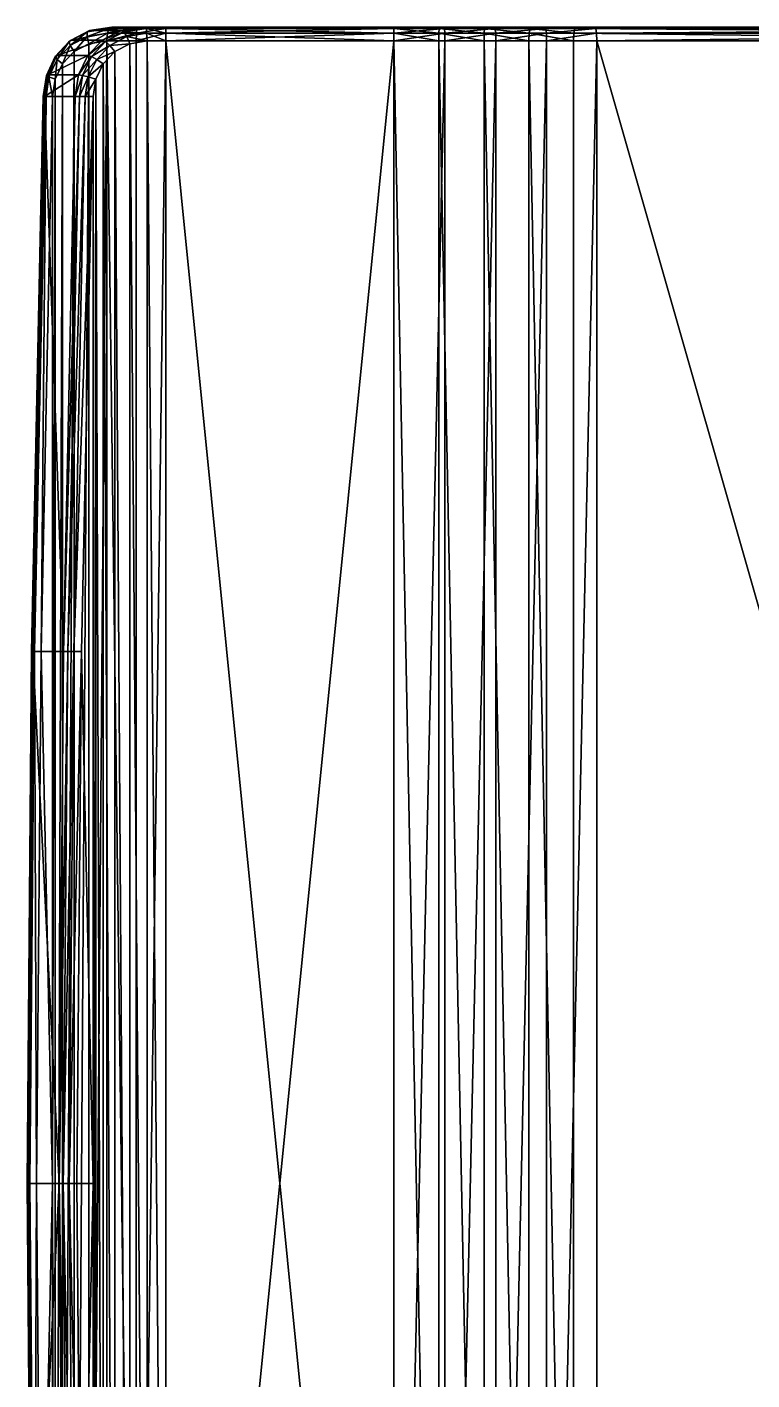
# Model space of a CAD drawing. Extents: x -0.75 to 2.5, y -6.86 to 0.72.
# Drawn here: x -0.7429 to -0.5864, y -3.9144 to -3.6219 of the extents above; entities that cross this region are included whole.
import ezdxf

# ---------------------------------------------------------------- set-up
doc = ezdxf.new("R2010")
doc.units = 0
doc.layers.add('72OFGO2D01_GRAFIK', color=1, linetype='CONTINUOUS')
doc.layers.add('72VIAI3D_ANY', color=1, linetype='CONTINUOUS')

# ---------------------------------------------------------------- blocks, each defined once
blk = doc.blocks.new('OB__000690')
at = {"layer": '72VIAI3D_ANY'}
mesh = blk.add_polyface(dxfattribs=at)
corners = [(0, -0.18443, 0.01269), (0, -0.19049, 0.03809), (0, -0.19517, 0.01455), (0.003, -0.19575, 0.01161), (0.497, -0.18487, 0.00972), (0.003, -0.18487, 0.00972), (0.003, -0.18047, 0.03939), (0.497, -0.1899, 0.04103), (0.003, -0.1899, 0.04103), (0, -0.19986, 0.04043), (0, -0.20569, 0.01715), (0.003, -0.20642, 0.01424), (0.497, -0.19575, 0.01161), (0.497, -0.19913, 0.04334), (0.003, -0.19913, 0.04334), (0, -0.35143, 0.07537), (0, -0.3446, 0.05389), (0, -0.3407, 0.07351), (0.003, -0.34011, 0.07645), (0.497, -0.35099, 0.07834), (0.003, -0.35099, 0.07834), (0.497, -0.34519, 0.05095), (0.003, -0.34519, 0.05095), (0.00033, -0.19946, 0.04205), (0.00033, -0.19016, 0.03972), (0.00133, -0.19921, 0.04302), (0.00133, -0.18997, 0.0407), (0.00133, -0.34018, 0.07612), (0.00033, -0.34037, 0.07514), (0.00033, -0.18468, 0.01104), (0.00033, -0.19549, 0.01291), (0.00133, -0.19569, 0.01193), (0.00133, -0.18482, 0.01005), (0.00033, -0.2061, 0.01553), (0.00133, -0.20634, 0.01456), (0.00133, -0.18052, 0.03906), (0, -0.18091, 0.03642), (0.00033, -0.18067, 0.03807), (0.00033, -0.34492, 0.05226), (0.00133, -0.34512, 0.05128), (0.00133, -0.35104, 0.07801), (0.00033, -0.35119, 0.07702)]
mesh.append_faces([[corners[k] for k in face] for face in [(3, 4, 5), (6, 7, 8), (11, 12, 3), (18, 19, 20), (21, 11, 22), (25, 24, 26), (14, 26, 8), (23, 27, 28), (25, 18, 27), (31, 5, 32), (5, 31, 3), (30, 32, 29), (32, 30, 31), (33, 31, 30), (34, 3, 31), (35, 8, 26), (37, 26, 24), (34, 38, 39), (11, 39, 22), (40, 28, 27), (28, 40, 41), (20, 27, 18), (27, 20, 40)]], dxfattribs={"vtx0": -1, "color": 169})
mesh.append_faces([[corners[k] for k in face] for face in [(0, 1, 2), (2, 9, 10), (9, 2, 1), (8, 13, 14), (15, 16, 17), (23, 1, 24), (1, 23, 9), (24, 25, 23), (26, 14, 25), (27, 23, 25), (18, 25, 14), (28, 9, 23), (9, 28, 17), (2, 29, 0), (29, 2, 30), (31, 33, 34), (3, 34, 11), (30, 10, 33), (10, 30, 2), (36, 24, 1), (38, 34, 33), (39, 11, 34), (33, 16, 38), (16, 33, 10), (41, 17, 28), (17, 41, 15)]], dxfattribs={"vtx0": -1, "vtx1": -1, "color": 169})
mesh.append_faces([[corners[k] for k in face] for face in [(16, 9, 17), (9, 16, 10), (13, 18, 14)]], dxfattribs={"vtx0": -1, "vtx2": -1, "color": 169})
mesh = blk.add_polyface(dxfattribs=at)
corners = [(0.497, -0.18487, 0.00972), (0.003, -0.19575, 0.01161), (0.497, -0.19575, 0.01161), (0.497, -0.1899, 0.04103), (0.003, -0.18047, 0.03939), (0.497, -0.18047, 0.03939), (0.003, -0.20642, 0.01424), (0.497, -0.20642, 0.01424), (0.497, -0.19913, 0.04334), (0.003, -0.1899, 0.04103), (0.497, -0.35099, 0.07834), (0.003, -0.34011, 0.07645), (0.497, -0.34011, 0.07645), (0.497, -0.34519, 0.05095), (0.5, -0.18443, 0.01269), (0.5, -0.19049, 0.03809), (0.5, -0.18091, 0.03642), (0.5, -0.19517, 0.01455), (0.5, -0.19986, 0.04043), (0.5, -0.20569, 0.01715), (0.5, -0.3446, 0.05389), (0.5, -0.3407, 0.07351), (0.49967, -0.19946, 0.04205), (0.49967, -0.19016, 0.03972), (0.49867, -0.19921, 0.04302), (0.49867, -0.18997, 0.0407), (0.49867, -0.34018, 0.07612), (0.49967, -0.34037, 0.07514), (0.49967, -0.18468, 0.01104), (0.49967, -0.19549, 0.01291), (0.49867, -0.19569, 0.01193), (0.49867, -0.18482, 0.01005), (0.49967, -0.2061, 0.01553), (0.49867, -0.20634, 0.01456), (0.49867, -0.18052, 0.03906), (0.49967, -0.18067, 0.03807), (0.49967, -0.34492, 0.05226), (0.49867, -0.34512, 0.05128), (0.49867, -0.35104, 0.07801), (0.49967, -0.35119, 0.07702)]
mesh.append_faces([[corners[k] for k in face] for face in [(0, 1, 2), (3, 4, 5), (8, 9, 3), (10, 11, 12), (11, 8, 12), (23, 24, 25), (25, 8, 3), (26, 22, 27), (12, 24, 26), (30, 0, 2), (0, 30, 31), (29, 31, 30), (31, 29, 28), (30, 32, 29), (2, 33, 30), (3, 34, 25), (34, 3, 5), (25, 35, 23), (35, 25, 34), (36, 33, 37), (37, 7, 13), (27, 38, 26), (26, 10, 12)]], dxfattribs={"vtx0": -1, "color": 169})
mesh.append_faces([[corners[k] for k in face] for face in [(2, 6, 7), (20, 18, 19), (18, 20, 21)]], dxfattribs={"vtx0": -1, "vtx1": -1, "color": 169})
mesh.append_faces([[corners[k] for k in face] for face in [(6, 13, 7), (14, 15, 16), (15, 14, 17), (17, 18, 15), (18, 17, 19), (22, 15, 18), (15, 22, 23), (24, 23, 22), (8, 25, 24), (22, 26, 24), (24, 12, 8), (27, 18, 21), (18, 27, 22), (17, 28, 29), (28, 17, 14), (32, 30, 33), (33, 2, 7), (29, 19, 17), (19, 29, 32), (23, 16, 15), (16, 23, 35), (33, 36, 32), (7, 37, 33), (32, 20, 19), (20, 32, 36), (21, 39, 27)]], dxfattribs={"vtx0": -1, "vtx2": -1, "color": 169})
mesh = blk.add_polyface(dxfattribs=at)
corners = [(0, -0.37311, 0.07751), (0, -0.36421, 0.0568), (0, -0.36225, 0.0767), (0, -0.3741, 0.05753), (0, -0.38401, 0.07777), (0, -0.38401, 0.05777), (0, -0.3446, 0.05389), (0, -0.35143, 0.07537), (0, -0.35437, 0.05559), (0.00033, -0.36437, 0.05514), (0.00033, -0.37418, 0.05587), (0.00133, -0.37423, 0.05487), (0.003, -0.3645, 0.05382), (0.00133, -0.36447, 0.05415), (0.003, -0.37424, 0.05453), (0.00133, -0.35476, 0.05295), (0.00033, -0.35461, 0.05394), (0.003, -0.35481, 0.05262), (0.00033, -0.38401, 0.07944), (0.00033, -0.37303, 0.07917), (0.00133, -0.37298, 0.08017), (0.003, -0.38401, 0.08077), (0.00133, -0.38401, 0.08044), (0.003, -0.37297, 0.0805), (0.00033, -0.36208, 0.07836), (0.00133, -0.36199, 0.07936), (0.003, -0.36195, 0.07969), (0.00133, -0.38401, 0.05511), (0.003, -0.38401, 0.05477), (0.00033, -0.38401, 0.05611), (0, -0.43326, 0.05827), (0.003, -0.43326, 0.08077), (0.00033, -0.43326, 0.07944), (0.00133, -0.43326, 0.08044), (0.00133, -0.34512, 0.05128), (0.00033, -0.34492, 0.05226), (0.003, -0.34519, 0.05095), (0.00133, -0.35104, 0.07801), (0.003, -0.35099, 0.07834), (0.00033, -0.35119, 0.07702)]
mesh.append_faces([[corners[k] for k in face] for face in [(11, 12, 13), (12, 11, 14), (10, 13, 9), (13, 10, 11), (9, 15, 16), (15, 9, 13), (13, 17, 15), (17, 13, 12), (20, 21, 22), (21, 20, 23), (22, 19, 20), (20, 24, 25), (24, 20, 19), (23, 25, 26), (25, 23, 20), (27, 14, 11), (29, 11, 10), (31, 22, 21), (34, 16, 15), (16, 34, 35), (36, 15, 17), (15, 36, 34), (26, 37, 38), (37, 26, 25), (25, 39, 37), (39, 25, 24)]], dxfattribs={"vtx0": -1, "color": 169})
mesh.append_faces([[corners[k] for k in face] for face in [(0, 1, 2), (1, 0, 3), (4, 3, 0), (3, 4, 5), (6, 7, 8), (2, 8, 7), (8, 2, 1), (3, 9, 1), (9, 3, 10), (1, 16, 8), (16, 1, 9), (0, 18, 4), (18, 0, 19), (19, 22, 18), (19, 2, 24), (2, 19, 0), (14, 27, 28), (10, 5, 29), (5, 10, 3), (11, 29, 27), (30, 29, 5), (32, 4, 18), (33, 18, 22), (35, 8, 16), (8, 35, 6), (24, 7, 39), (7, 24, 2)]], dxfattribs={"vtx0": -1, "vtx1": -1, "color": 169})
mesh = blk.add_polyface(dxfattribs=at)
corners = [(0.25, -0.45541, 0.05114), (0.135, -0.45313, 0.05096), (0.135, -0.45442, 0.05155), (0.25, -0.45412, 0.05055), (0.135, -0.46194, 0.07098), (0.25, -0.4632, 0.07226), (0.25, -0.46293, 0.07057), (0.135, -0.46221, 0.07267), (0.135, -0.46162, 0.07397), (0.25, -0.46118, 0.07449), (0.25, -0.46261, 0.07356), (0.135, -0.46018, 0.07489), (0.003, -0.35099, 0.07834), (0.497, -0.36195, 0.07969), (0.003, -0.36195, 0.07969), (0.003, -0.3645, 0.05382), (0.497, -0.35481, 0.05262), (0.003, -0.35481, 0.05262), (0.497, -0.37297, 0.0805), (0.003, -0.37297, 0.0805), (0.003, -0.37424, 0.05453), (0.497, -0.3645, 0.05382), (0.497, -0.38401, 0.08077), (0.003, -0.38401, 0.08077), (0.003, -0.38401, 0.05477), (0.497, -0.37424, 0.05453), (0.497, -0.34519, 0.05095), (0.003, -0.34519, 0.05095), (0.003, -0.43326, 0.08077), (0.497, -0.43963, 0.08046), (0.003, -0.43963, 0.08046), (0.497, -0.43326, 0.05527), (0.003, -0.43326, 0.05527), (0.015, -0.45191, 0.05245), (0.135, -0.45531, 0.053), (0.015, -0.44893, 0.05213), (0.135, -0.45145, 0.05119), (0.015, -0.45062, 0.05186), (0.015, -0.4597, 0.07357), (0.015, -0.45943, 0.07188), (0.015, -0.45911, 0.07489), (0.015, -0.45768, 0.07584), (0.25, -0.4563, 0.05259), (0.25, -0.45245, 0.05082), (0.003, -0.44594, 0.07952), (0.015, -0.4528, 0.05389), (0.49638, -0.44984, 0.07855), (0.00362, -0.44984, 0.07855), (0.49468, -0.45304, 0.07757), (0.00532, -0.45304, 0.07757), (0.49203, -0.45553, 0.07668), (0.00797, -0.45553, 0.07668), (0.4887, -0.45711, 0.07606), (0.0113, -0.45711, 0.07606), (0.25, -0.44893, 0.05213), (0.25, -0.45768, 0.07584), (0.003, -0.43729, 0.05521), (0.00362, -0.44101, 0.05461), (0.497, -0.43729, 0.05521), (0.00532, -0.44425, 0.05375), (0.49638, -0.44101, 0.05461), (0.00797, -0.44676, 0.05291), (0.49468, -0.44425, 0.05375), (0.0113, -0.44836, 0.05234), (0.49203, -0.44676, 0.05291), (0.4887, -0.44836, 0.05234), (0.365, -0.45313, 0.05096)]
mesh.append_faces([[corners[k] for k in face] for face in [(4, 5, 6), (12, 13, 14), (15, 16, 17), (14, 18, 19), (20, 21, 15), (19, 22, 23), (24, 25, 20), (17, 26, 27), (28, 29, 30), (31, 24, 32), (22, 28, 23), (7, 39, 38), (11, 40, 41), (2, 42, 0), (29, 44, 30), (39, 34, 45), (44, 46, 47), (47, 48, 49), (49, 50, 51), (42, 4, 6), (56, 31, 32), (57, 58, 56), (59, 60, 57), (61, 62, 59), (63, 64, 61)]], dxfattribs={"vtx0": -1, "color": 169})
mesh.append_faces([[corners[k] for k in face] for face in [(0, 1, 2), (1, 0, 3), (5, 4, 7), (8, 9, 10), (9, 8, 11), (7, 10, 5), (10, 7, 8), (33, 34, 2), (37, 2, 1), (38, 8, 7), (39, 7, 4), (40, 11, 8), (42, 2, 34), (51, 52, 53), (53, 55, 41), (35, 65, 63)]], dxfattribs={"vtx0": -1, "vtx1": -1, "color": 169})
mesh.append_faces([[corners[k] for k in face] for face in [(55, 53, 52), (65, 35, 54)]], dxfattribs={"vtx0": -1, "vtx1": -1, "vtx2": -1, "color": 169})
mesh.append_faces([[corners[k] for k in face] for face in [(34, 39, 4), (54, 36, 43), (4, 42, 34), (55, 9, 11), (0, 66, 3)]], dxfattribs={"vtx0": -1, "vtx2": -1, "color": 169})
mesh.append_faces([[corners[k] for k in face] for face in [(35, 1, 36), (3, 36, 1), (36, 3, 43)]], dxfattribs={"vtx1": -1, "color": 169})
mesh.append_faces([[corners[k] for k in face] for face in [(35, 36, 54), (11, 41, 55)]], dxfattribs={"vtx1": -1, "vtx2": -1, "color": 169})
mesh = blk.add_polyface(dxfattribs=at)
corners = [(0.497, -0.36195, 0.07969), (0.003, -0.35099, 0.07834), (0.497, -0.35099, 0.07834), (0.497, -0.35481, 0.05262), (0.003, -0.3645, 0.05382), (0.497, -0.3645, 0.05382), (0.497, -0.37297, 0.0805), (0.003, -0.36195, 0.07969), (0.003, -0.37424, 0.05453), (0.497, -0.37424, 0.05453), (0.497, -0.38401, 0.08077), (0.003, -0.37297, 0.0805), (0.003, -0.38401, 0.05477), (0.497, -0.38401, 0.05477), (0.497, -0.34519, 0.05095), (0.003, -0.35481, 0.05262), (0.497, -0.43963, 0.08046), (0.003, -0.43326, 0.08077), (0.497, -0.43326, 0.08077), (0.497, -0.43326, 0.05527), (0.003, -0.44594, 0.07952), (0.497, -0.44594, 0.07952), (0.49638, -0.44984, 0.07855), (0.49468, -0.45304, 0.07757), (0.00362, -0.44984, 0.07855), (0.49203, -0.45553, 0.07668), (0.00532, -0.45304, 0.07757), (0.4887, -0.45711, 0.07606), (0.00797, -0.45553, 0.07668), (0.003, -0.43729, 0.05521), (0.497, -0.43729, 0.05521), (0.00362, -0.44101, 0.05461), (0.49638, -0.44101, 0.05461), (0.00532, -0.44425, 0.05375), (0.49468, -0.44425, 0.05375), (0.00797, -0.44676, 0.05291), (0.49203, -0.44676, 0.05291), (0.0113, -0.44836, 0.05234), (0.4887, -0.44836, 0.05234), (0.365, -0.45313, 0.05096), (0.25, -0.45541, 0.05114), (0.365, -0.45442, 0.05155), (0.365, -0.46194, 0.07098), (0.25, -0.4632, 0.07226), (0.365, -0.46221, 0.07267), (0.25, -0.46293, 0.07057), (0.365, -0.46162, 0.07397), (0.25, -0.46118, 0.07449), (0.365, -0.46018, 0.07489), (0.25, -0.46261, 0.07356), (0.365, -0.45531, 0.053), (0.485, -0.45191, 0.05245), (0.485, -0.4528, 0.05389), (0.485, -0.44893, 0.05213), (0.365, -0.45145, 0.05119), (0.485, -0.45062, 0.05186), (0.485, -0.4597, 0.07357), (0.485, -0.45911, 0.07489), (0.485, -0.45943, 0.07188), (0.485, -0.45768, 0.07584), (0.25, -0.4563, 0.05259), (0.25, -0.45412, 0.05055), (0.25, -0.45245, 0.05082), (0.25, -0.44893, 0.05213), (0.25, -0.45768, 0.07584)]
mesh.append_faces([[corners[k] for k in face] for face in [(53, 39, 55)]], dxfattribs={"color": 169})
mesh.append_faces([[corners[k] for k in face] for face in [(0, 1, 2), (3, 4, 5), (6, 7, 0), (5, 8, 9), (10, 11, 6), (14, 15, 3), (16, 17, 18), (17, 10, 18), (20, 16, 21), (22, 20, 21), (23, 24, 22), (25, 26, 23), (27, 28, 25), (19, 29, 30), (30, 31, 32), (32, 33, 34), (34, 35, 36), (43, 42, 45), (51, 50, 52), (55, 41, 51), (56, 46, 57), (58, 44, 56), (57, 48, 59), (60, 41, 40), (42, 60, 45)]], dxfattribs={"vtx0": -1, "color": 169})
mesh.append_faces([[corners[k] for k in face] for face in [(9, 12, 13), (36, 37, 38), (58, 50, 42), (60, 42, 50)]], dxfattribs={"vtx0": -1, "vtx1": -1, "color": 169})
mesh.append_faces([[corners[k] for k in face] for face in [(12, 19, 13), (39, 40, 41), (42, 43, 44), (46, 47, 48), (47, 46, 49), (44, 49, 46), (49, 44, 43), (50, 51, 41), (41, 55, 39), (46, 56, 44), (44, 58, 42), (48, 57, 46), (41, 60, 50), (63, 54, 53), (64, 27, 59), (64, 59, 48), (63, 53, 38)]], dxfattribs={"vtx0": -1, "vtx2": -1, "color": 169})
mesh.append_faces([[corners[k] for k in face] for face in [(62, 54, 63), (48, 47, 64)]], dxfattribs={"vtx1": -1, "vtx2": -1, "color": 169})
mesh.append_faces([[corners[k] for k in face] for face in [(39, 53, 54), (61, 54, 62), (54, 61, 39)]], dxfattribs={"vtx2": -1, "color": 169})
mesh = blk.add_polyface(dxfattribs=at)
corners = [(0, -0.43936, 0.07747), (0, -0.43326, 0.05827), (0, -0.43326, 0.07777), (0, -0.43757, 0.0582), (0, -0.44493, 0.07667), (0, -0.38401, 0.07777), (0, -0.38401, 0.05777), (0.00073, -0.44971, 0.07547), (0.00073, -0.44299, 0.05725), (0.00286, -0.45369, 0.07419), (0.00286, -0.447, 0.05604), (0.00133, -0.38401, 0.05511), (0.00033, -0.43326, 0.05661), (0.00133, -0.43326, 0.05561), (0.00033, -0.38401, 0.05611), (0.003, -0.38401, 0.05477), (0.003, -0.43326, 0.05527), (0.00133, -0.38401, 0.08044), (0.003, -0.43326, 0.08077), (0.00133, -0.43326, 0.08044), (0.00033, -0.43326, 0.07944), (0.00033, -0.38401, 0.07944), (0.00133, -0.4396, 0.08013), (0.00033, -0.43951, 0.07913), (0.003, -0.43963, 0.08046), (0.00033, -0.43742, 0.05654), (0.00133, -0.43741, 0.05552), (0.003, -0.43729, 0.05521), (0.003, -0.44594, 0.07952), (0.00135, -0.44583, 0.07921), (0.00034, -0.44549, 0.07825), (0.00105, -0.44231, 0.0557), (0.00202, -0.44165, 0.05482), (0.00106, -0.45019, 0.07707), (0.00362, -0.44984, 0.07855), (0.00202, -0.45023, 0.07809), (0.00314, -0.44623, 0.05454), (0.00314, -0.45408, 0.07581), (0.00396, -0.45387, 0.07694)]
mesh.append_faces([[corners[k] for k in face] for face in [(26, 31, 32), (8, 25, 3), (25, 8, 31), (32, 27, 26), (36, 32, 31)]], dxfattribs={"color": 169})
mesh.append_faces([[corners[k] for k in face] for face in [(7, 3, 4), (3, 7, 8), (9, 8, 7), (8, 9, 10), (11, 12, 13), (15, 13, 16), (17, 18, 19), (21, 19, 20), (20, 22, 23), (22, 20, 19), (2, 23, 0), (19, 24, 22), (24, 19, 18), (12, 3, 25), (26, 16, 13), (16, 26, 27), (25, 13, 12), (22, 28, 29), (28, 22, 24), (23, 29, 30), (29, 23, 22), (0, 30, 4), (30, 0, 23), (4, 33, 7), (33, 4, 30), (29, 34, 35), (34, 29, 28), (30, 35, 33), (35, 30, 29), (10, 31, 8), (31, 10, 36), (7, 37, 9), (37, 7, 33), (38, 33, 35)]], dxfattribs={"vtx0": -1, "color": 169})
mesh.append_faces([[corners[k] for k in face] for face in [(0, 1, 2), (1, 0, 3), (12, 11, 14), (13, 15, 11), (14, 1, 12), (5, 20, 2), (23, 2, 20), (3, 12, 1), (13, 25, 26)]], dxfattribs={"vtx0": -1, "vtx1": -1, "color": 169})
mesh.append_faces([[corners[k] for k in face] for face in [(1, 5, 2), (5, 1, 6)]], dxfattribs={"vtx0": -1, "vtx2": -1, "color": 169})
mesh.append_faces([[corners[k] for k in face] for face in [(4, 3, 0), (31, 26, 25)]], dxfattribs={"vtx1": -1, "color": 169})
mesh = blk.add_polyface(dxfattribs=at)
corners = [(0.01078, -0.44998, 0.05209), (0.00797, -0.44676, 0.05291), (0.00698, -0.44816, 0.05276), (0.0113, -0.44836, 0.05234), (0.00618, -0.45678, 0.07298), (0.01047, -0.45903, 0.07384), (0.01036, -0.45875, 0.07216), (0.00638, -0.45711, 0.07464), (0.00698, -0.45669, 0.07587), (0.0113, -0.45711, 0.07606), (0.01078, -0.45849, 0.07514), (0.00797, -0.45553, 0.07668), (0.00618, -0.45011, 0.05489), (0.01036, -0.45211, 0.05415), (0.01047, -0.45123, 0.0527), (0.015, -0.4528, 0.05389), (0.015, -0.45191, 0.05245), (0.015, -0.45062, 0.05186), (0.015, -0.45943, 0.07188), (0.015, -0.44893, 0.05213), (0.015, -0.45911, 0.07489), (0.015, -0.4597, 0.07357), (0.015, -0.45768, 0.07584), (0.135, -0.45531, 0.053), (0.135, -0.45313, 0.05096), (0.135, -0.45442, 0.05155), (0.135, -0.46162, 0.07397), (0.00286, -0.447, 0.05604), (0.00286, -0.45369, 0.07419), (0.003, -0.43729, 0.05521), (0.00202, -0.44165, 0.05482), (0.00362, -0.44101, 0.05461), (0.00314, -0.44623, 0.05454), (0.00396, -0.44532, 0.05377), (0.00532, -0.44425, 0.05375), (0.00202, -0.45023, 0.07809), (0.00532, -0.45304, 0.07757), (0.00396, -0.45387, 0.07694), (0.00362, -0.44984, 0.07855), (0.00106, -0.45019, 0.07707), (0.00314, -0.45408, 0.07581), (0.00638, -0.44928, 0.05341)]
mesh.append_faces([[corners[k] for k in face] for face in [(24, 19, 17), (29, 30, 31), (30, 32, 33), (33, 31, 30), (35, 36, 37), (36, 35, 38), (34, 2, 1), (37, 11, 8), (11, 37, 36)]], dxfattribs={"color": 169})
mesh.append_faces([[corners[k] for k in face] for face in [(0, 1, 2), (1, 0, 3), (4, 5, 6), (5, 4, 7), (8, 9, 10), (9, 8, 11), (6, 12, 4), (12, 6, 13), (7, 10, 5), (10, 7, 8), (14, 15, 16), (15, 14, 13), (0, 16, 17), (16, 0, 14), (18, 13, 6), (13, 18, 15), (3, 17, 19), (17, 3, 0), (20, 5, 10), (5, 20, 21), (22, 10, 9), (10, 22, 20), (21, 6, 5), (6, 21, 18), (23, 16, 15), (25, 17, 16), (26, 21, 20), (4, 27, 28), (27, 4, 12), (39, 37, 40), (33, 41, 2), (41, 33, 32), (32, 12, 41), (12, 32, 27), (28, 7, 4), (7, 28, 40), (40, 8, 7), (8, 40, 37), (14, 2, 41), (2, 14, 0), (13, 41, 12), (41, 13, 14)]], dxfattribs={"vtx0": -1, "color": 169})
mesh.append_faces([[corners[k] for k in face] for face in [(31, 33, 34), (2, 34, 33)]], dxfattribs={"vtx1": -1, "color": 169})
blk = doc.blocks.new('OB__000691')
at = {"layer": '72VIAI3D_ANY', "rotation": -90}
blk.add_blockref('OB__000690', (-0.27971, -3.62186, 0.35072), dxfattribs=at)
blk = doc.blocks.new('72VIAI3D__000692')
at = {"layer": '72VIAI3D_ANY'}
blk.add_blockref('OB__000691', (0, 0), dxfattribs=at)
blk = doc.blocks.new('72VIAI3D__000693')
at = {"layer": '72VIAI3D_ANY'}
blk.add_blockref('72VIAI3D__000692', (0, 0), dxfattribs=at)
blk = doc.blocks.new('72VIAI3D__VI_AI_AD0_000694')
at = {"layer": '72VIAI3D_ANY'}
blk.add_blockref('72VIAI3D__000693', (0, 0), dxfattribs=at)
blk = doc.blocks.new('OB__000695')
at = {"layer": '72VIAI3D_ANY'}
blk.add_blockref('72VIAI3D__VI_AI_AD0_000694', (0, 0), dxfattribs=at)
blk = doc.blocks.new('OB2D__000696')
at = {"layer": 'DEFAULT', "linetype": 'CONTINUOUS'}
for p, q in [((-0.729421, -3.62259), (-0.733404, -3.62473)), ((-0.724637, -3.62186), (-0.729421, -3.62259)), ((-0.719066, -3.62186), (-0.724637, -3.62186)), ((-0.712972, -3.62186), (-0.719066, -3.62186)), ((-0.663718, -3.62186), (-0.712972, -3.62186)), ((-0.652825, -3.62186), (-0.663718, -3.62186)), ((-0.641959, -3.62186), (-0.652825, -3.62186)), ((-0.631144, -3.62186), (-0.641959, -3.62186)), ((-0.620409, -3.62186), (-0.631144, -3.62186)), ((-0.479572, -3.62186), (-0.620409, -3.62186)), ((-0.733793, -3.625), (-0.736818, -3.62824)), ((-0.733404, -3.62473), (-0.733793, -3.625)), ((-0.736818, -3.62824), (-0.738743, -3.63233)), ((-0.738743, -3.63233), (-0.739409, -3.63686)), ((-0.739409, -3.63686), (-0.741916, -3.75686)), ((-0.741916, -3.75686), (-0.742909, -3.87186)), ((-0.742909, -3.87186), (-0.741916, -3.98686))]:
    blk.add_line(p, q, dxfattribs=at)

msp = doc.modelspace()

# ---------------------------------------------------------------- block references
at = {"layer": '72OFGO2D01_GRAFIK'}
msp.add_blockref('OB2D__000696', (0, 0), dxfattribs=at)
at = {"layer": '72VIAI3D_ANY'}
msp.add_blockref('OB__000695', (0, 0), dxfattribs=at)

doc.saveas('drawing.dxf')
